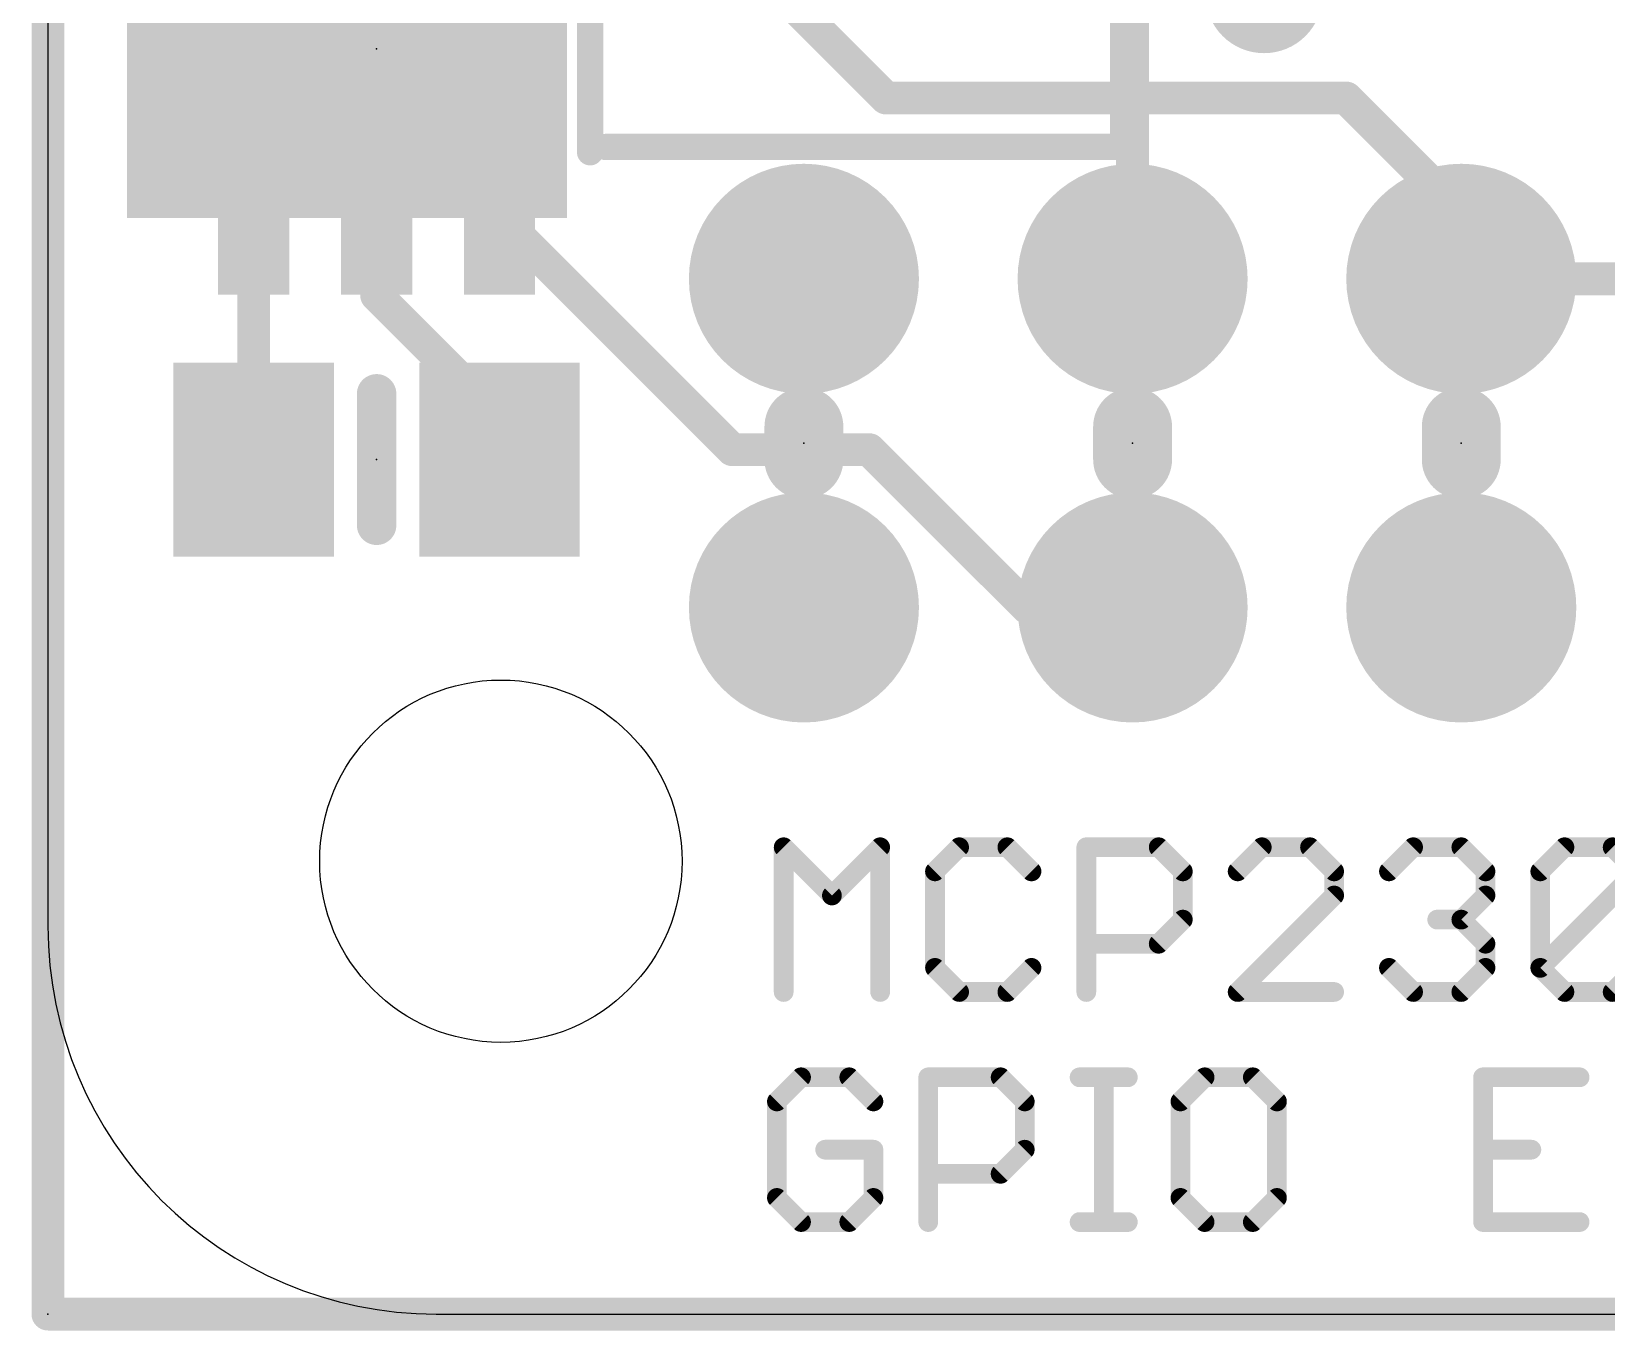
# Model space of a CAD drawing. Extents: x -0.1 to 65, y -0.1 to 31.1.
# Drawn here: x -0.13 to 12.04, y -0.13 to 9.91 of the extents above; entities that cross this region are included whole.
import ezdxf

# ---------------------------------------------------------------- set-up
doc = ezdxf.new("R2010")
doc.units = 0
for name, color, linetype in [('1', 12, 'CONTINUOUS'), ('16', 5, 'CONTINUOUS'), ('17', 110, 'CONTINUOUS'), ('18', 110, 'CONTINUOUS'), ('20', 4, 'CONTINUOUS'), ('21', 40, 'CONTINUOUS'), ('22', 6, 'CONTINUOUS'), ('23', 40, 'CONTINUOUS')]:
    doc.layers.add(name, color=color, linetype=linetype)

# ---------------------------------------------------------------- blocks, each defined once
blk = doc.blocks.new('RECT')
blk.add_solid([(-0.5, -0.5), (0.5, -0.5), (-0.5, 0.5), (0.5, 0.5)])
blk = doc.blocks.new('ROUNDP')
at = {"const_width": 0.5}
blk.add_lwpolyline([(0, -0.25, 1), (0, 0.25, 1), (0, -0.25)], format="xyb", dxfattribs=at)
blk = doc.blocks.new('ROUNDV')
at = {"const_width": 0.5}
blk.add_lwpolyline([(0, -0.25, 1), (0, 0.25, 1), (0, -0.25)], format="xyb", dxfattribs=at)

msp = doc.modelspace()

# ---------------------------------------------------------------- linework, layer by layer
at = {"layer": '1', "const_width": 0.254}
for points in [[(0, 0), (0, 30.988)], [(5.273, 10.602), (6.477, 9.398)], [(1.778, 9.779), (1.59, 9.591)], [(3.175, 9.779), (1.778, 9.779)], [(3.49, 9.464), (3.175, 9.779)], [(1.59, 9.591), (1.59, 8.4789)], [(3.49, 8.4789), (3.49, 9.464)], [(6.477, 9.398), (10.033, 9.398)], [(10.033, 9.398), (10.922, 8.509)], [(1.59, 8.4789), (1.59, 6.604)], [(2.54, 8.4789), (2.54, 7.874)], [(5.2887, 6.6802), (3.49, 8.4789)], [(10.922, 8.509), (10.922, 8.001)], [(10.922, 8.001), (10.922, 5.461)], [(10.922, 8.001), (13.039, 8.001)], [(2.54, 7.874), (3.49, 6.924)], [(3.49, 6.924), (3.49, 6.604)], [(6.347, 6.6802), (5.2887, 6.6802)], [(7.5662, 5.461), (6.347, 6.6802)], [(8.382, 5.461), (7.5662, 5.461)], [(64.77, 0), (0, 0)]]:
    msp.add_lwpolyline(points, dxfattribs=at)
at = {"layer": '1', "const_width": 0.127}
for points in [[(1.778, 9.8425, 1), (1.778, 9.7155)], [(1.8229, 9.7341, 1), (1.7331, 9.8239)], [(3.2199, 9.8239, 1), (3.1301, 9.7341)], [(3.175, 9.7155, 1), (3.175, 9.8425)], [(1.6535, 9.591, 1), (1.5265, 9.591)], [(1.5451, 9.6359, 1), (1.6349, 9.5461)], [(3.5535, 9.464, 1), (3.4265, 9.464)], [(3.4451, 9.4191, 1), (3.5349, 9.5089)], [(6.477, 9.4615, 1), (6.477, 9.3345)], [(6.4321, 9.3531, 1), (6.5219, 9.4429)], [(10.0779, 9.4429, 1), (9.9881, 9.3531)], [(10.033, 9.3345, 1), (10.033, 9.4615)], [(1.6535, 8.4789, 1), (1.5265, 8.4789)], [(1.5265, 8.4789, 1), (1.6535, 8.4789)], [(2.6035, 8.4789, 1), (2.4765, 8.4789)], [(3.5349, 8.5238, 1), (3.4451, 8.434)], [(3.4265, 8.4789, 1), (3.5535, 8.4789)], [(10.9855, 8.509, 1), (10.8585, 8.509)], [(10.8771, 8.4641, 1), (10.9669, 8.5539)], [(10.9855, 8.001, 1), (10.8585, 8.001)], [(10.922, 8.0645, 1), (10.922, 7.9375)], [(10.8585, 8.001, 1), (10.9855, 8.001)], [(2.5849, 7.9189, 1), (2.4951, 7.8291)], [(2.4765, 7.874, 1), (2.6035, 7.874)], [(3.5535, 6.924, 1), (3.4265, 6.924)], [(3.4451, 6.8791, 1), (3.5349, 6.9689)], [(5.2887, 6.7437, 1), (5.2887, 6.6167)], [(5.2438, 6.6353, 1), (5.3336, 6.7251)], [(6.3919, 6.7251, 1), (6.3021, 6.6353)], [(6.347, 6.6167, 1), (6.347, 6.7437)], [(1.5265, 6.604, 1), (1.6535, 6.604)], [(3.4265, 6.604, 1), (3.5535, 6.604)], [(7.5662, 5.5245, 1), (7.5662, 5.3975)], [(7.5213, 5.4161, 1), (7.6111, 5.5059)], [(8.382, 5.3975, 1), (8.382, 5.5245)], [(10.8585, 5.461, 1), (10.9855, 5.461)], [(0, 0.0635, 1), (0, -0.0635)], [(-0.0635, 0, 1), (0.0635, 0)]]:
    msp.add_lwpolyline(points, format="xyb", dxfattribs=at)
at = {"layer": '16', "const_width": 0.254}
for points in [[(0, 0), (0, 30.988)], [(8.382, 11.176), (8.382, 8.001)], [(8.382, 8.001), (8.382, 5.461)], [(64.77, 0), (0, 0)]]:
    msp.add_lwpolyline(points, dxfattribs=at)
at = {"layer": '16', "const_width": 0.127}
for points in [[(8.4455, 8.001, 1), (8.3185, 8.001)], [(8.3185, 8.001, 1), (8.4455, 8.001)], [(8.3185, 5.461, 1), (8.4455, 5.461)], [(0, 0.0635, 1), (0, -0.0635)], [(-0.0635, 0, 1), (0.0635, 0)]]:
    msp.add_lwpolyline(points, format="xyb", dxfattribs=at)
at = {"layer": '20'}
for p, q in [((0, 27.6604), (0, 3)), ((3, 0), (62, 0))]:
    msp.add_line(p, q, dxfattribs=at)
msp.add_circle((3.5, 3.5), 1.4, dxfattribs=at)
msp.add_arc((3, 3), 3, 180, 270, dxfattribs=at)
at = {"layer": '21'}
for points, const_width in [([(0.89, 10.579), (0.89, 8.979)], 0.2032), ([(4.19, 10.579), (4.19, 8.979)], 0.2032), ([(2.54, 7.112), (2.54, 6.096)], 0.3048), ([(5.842, 6.604), (5.842, 6.858)], 0.6096), ([(8.382, 6.604), (8.382, 6.858)], 0.6096), ([(10.922, 6.604), (10.922, 6.858)], 0.6096), ([(5.6856, 2.4892), (5.6856, 3.6078)], 0.1524), ([(5.6856, 3.6078), (6.0585, 3.2349)], 0.1524), ([(6.0585, 3.2349), (6.4313, 3.6078)], 0.1524), ([(6.4313, 3.6078), (6.4313, 2.4892)], 0.1524), ([(7.0414, 3.6078), (6.855, 3.4213)], 0.1524), ([(7.4143, 3.6078), (7.0414, 3.6078)], 0.1524), ([(7.6007, 3.4213), (7.4143, 3.6078)], 0.1524), ([(8.0244, 2.4892), (8.0244, 3.6078)], 0.1524), ([(8.0244, 3.6078), (8.5837, 3.6078)], 0.1524), ([(8.5837, 3.6078), (8.7701, 3.4213)], 0.1524), ([(9.3802, 3.6078), (9.1938, 3.4213)], 0.1524), ([(9.7531, 3.6078), (9.3802, 3.6078)], 0.1524), ([(9.9395, 3.4213), (9.7531, 3.6078)], 0.1524), ([(10.3632, 3.4213), (10.5496, 3.6078)], 0.1524), ([(10.5496, 3.6078), (10.9225, 3.6078)], 0.1524), ([(10.9225, 3.6078), (11.1089, 3.4213)], 0.1524), ([(11.5326, 3.4213), (11.719, 3.6078)], 0.1524), ([(11.719, 3.6078), (12.0919, 3.6078)], 0.1524), ([(12.0919, 3.6078), (12.2783, 3.4213)], 0.1524), ([(6.855, 3.4213), (6.855, 2.6756)], 0.1524), ([(8.7701, 3.4213), (8.7701, 3.0485)], 0.1524), ([(9.9395, 3.2349), (9.9395, 3.4213)], 0.1524), ([(11.1089, 3.4213), (11.1089, 3.2349)], 0.1524), ([(11.5326, 2.6756), (11.5326, 3.4213)], 0.1524), ([(11.5326, 2.6756), (12.2783, 3.4213)], 0.1524), ([(9.1938, 2.4892), (9.9395, 3.2349)], 0.1524), ([(11.1089, 3.2349), (10.9225, 3.0485)], 0.1524), ([(8.7701, 3.0485), (8.5837, 2.862)], 0.1524), ([(10.9225, 3.0485), (10.736, 3.0485)], 0.1524), ([(10.9225, 3.0485), (11.1089, 2.862)], 0.1524), ([(8.5837, 2.862), (8.0244, 2.862)], 0.1524), ([(11.1089, 2.862), (11.1089, 2.6756)], 0.1524), ([(6.855, 2.6756), (7.0414, 2.4892)], 0.1524), ([(7.4143, 2.4892), (7.6007, 2.6756)], 0.1524), ([(10.5496, 2.4892), (10.3632, 2.6756)], 0.1524), ([(11.1089, 2.6756), (10.9225, 2.4892)], 0.1524), ([(11.719, 2.4892), (11.5326, 2.6756)], 0.1524), ([(12.2783, 2.6756), (12.0919, 2.4892)], 0.1524), ([(7.0414, 2.4892), (7.4143, 2.4892)], 0.1524), ([(9.9395, 2.4892), (9.1938, 2.4892)], 0.1524), ([(10.9225, 2.4892), (10.5496, 2.4892)], 0.1524), ([(12.0919, 2.4892), (11.719, 2.4892)], 0.1524), ([(5.8199, 1.8298), (5.6335, 1.6433)], 0.1524), ([(6.1927, 1.8298), (5.8199, 1.8298)], 0.1524), ([(6.3792, 1.6433), (6.1927, 1.8298)], 0.1524), ([(6.8029, 0.7112), (6.8029, 1.8298)], 0.1524), ([(6.8029, 1.8298), (7.3621, 1.8298)], 0.1524), ([(7.3621, 1.8298), (7.5486, 1.6433)], 0.1524), ([(7.9723, 1.8298), (8.3451, 1.8298)], 0.1524), ([(8.1587, 0.7112), (8.1587, 1.8298)], 0.1524), ([(8.9383, 1.8298), (8.7518, 1.6433)], 0.1524), ([(9.3111, 1.8298), (8.9383, 1.8298)], 0.1524), ([(9.4976, 1.6433), (9.3111, 1.8298)], 0.1524), ([(11.8363, 1.8298), (11.0906, 1.8298)], 0.1524), ([(11.0906, 1.8298), (11.0906, 0.7112)], 0.1524), ([(5.6335, 1.6433), (5.6335, 0.8976)], 0.1524), ([(7.5486, 1.6433), (7.5486, 1.2705)], 0.1524), ([(8.7518, 1.6433), (8.7518, 0.8976)], 0.1524), ([(9.4976, 0.8976), (9.4976, 1.6433)], 0.1524), ([(6.3792, 1.2705), (6.0063, 1.2705)], 0.1524), ([(6.3792, 0.8976), (6.3792, 1.2705)], 0.1524), ([(7.5486, 1.2705), (7.3621, 1.084)], 0.1524), ([(11.0906, 1.2705), (11.4635, 1.2705)], 0.1524), ([(7.3621, 1.084), (6.8029, 1.084)], 0.1524), ([(5.6335, 0.8976), (5.8199, 0.7112)], 0.1524), ([(6.1927, 0.7112), (6.3792, 0.8976)], 0.1524), ([(8.7518, 0.8976), (8.9383, 0.7112)], 0.1524), ([(9.3111, 0.7112), (9.4976, 0.8976)], 0.1524), ([(5.8199, 0.7112), (6.1927, 0.7112)], 0.1524), ([(7.9723, 0.7112), (8.3451, 0.7112)], 0.1524), ([(8.9383, 0.7112), (9.3111, 0.7112)], 0.1524), ([(11.0906, 0.7112), (11.8363, 0.7112)], 0.1524)]:
    msp.add_lwpolyline(points, dxfattribs=dict(at, const_width=const_width))
for points, const_width in [([(0.8392, 8.979, 1), (0.9408, 8.979)], 0.1016), ([(4.1392, 8.979, 1), (4.2408, 8.979)], 0.1016), ([(2.6162, 7.112, 1), (2.4638, 7.112)], 0.1524), ([(5.9944, 6.858, 1), (5.6896, 6.858)], 0.3048), ([(8.5344, 6.858, 1), (8.2296, 6.858)], 0.3048), ([(11.0744, 6.858, 1), (10.7696, 6.858)], 0.3048), ([(5.6896, 6.604, 1), (5.9944, 6.604)], 0.3048), ([(8.2296, 6.604, 1), (8.5344, 6.604)], 0.3048), ([(10.7696, 6.604, 1), (11.0744, 6.604)], 0.3048), ([(2.4638, 6.096, 1), (2.6162, 6.096)], 0.1524), ([(5.7237, 3.6078, 1), (5.6475, 3.6078)], 0.0762), ([(5.7125, 3.6347, 1), (5.6587, 3.5808)], 0.0762), ([(6.4694, 3.6078, 1), (6.3932, 3.6078)], 0.0762), ([(6.4582, 3.5808, 1), (6.4044, 3.6347)], 0.0762), ([(7.0414, 3.6459, 1), (7.0414, 3.5697)], 0.0762), ([(7.0684, 3.5808, 1), (7.0145, 3.6347)], 0.0762), ([(7.4412, 3.6347, 1), (7.3873, 3.5808)], 0.0762), ([(7.4143, 3.5697, 1), (7.4143, 3.6459)], 0.0762), ([(8.0625, 3.6078, 1), (7.9863, 3.6078)], 0.0762), ([(8.0244, 3.6459, 1), (8.0244, 3.5697)], 0.0762), ([(8.6106, 3.6347, 1), (8.5567, 3.5808)], 0.0762), ([(8.5837, 3.5697, 1), (8.5837, 3.6459)], 0.0762), ([(9.3802, 3.6459, 1), (9.3802, 3.5697)], 0.0762), ([(9.4072, 3.5808, 1), (9.3533, 3.6347)], 0.0762), ([(9.78, 3.6347, 1), (9.7261, 3.5808)], 0.0762), ([(9.7531, 3.5697, 1), (9.7531, 3.6459)], 0.0762), ([(10.5496, 3.6459, 1), (10.5496, 3.5697)], 0.0762), ([(10.5766, 3.5808, 1), (10.5227, 3.6347)], 0.0762), ([(10.9494, 3.6347, 1), (10.8955, 3.5808)], 0.0762), ([(10.9225, 3.5697, 1), (10.9225, 3.6459)], 0.0762), ([(11.719, 3.6459, 1), (11.719, 3.5697)], 0.0762), ([(11.746, 3.5808, 1), (11.6921, 3.6347)], 0.0762), ([(12.1188, 3.6347, 1), (12.0649, 3.5808)], 0.0762), ([(6.8931, 3.4213, 1), (6.8169, 3.4213)], 0.0762), ([(6.8281, 3.4483, 1), (6.8819, 3.3944)], 0.0762), ([(7.5738, 3.3944, 1), (7.6276, 3.4483)], 0.0762), ([(8.8082, 3.4213, 1), (8.732, 3.4213)], 0.0762), ([(8.7432, 3.3944, 1), (8.797, 3.4483)], 0.0762), ([(9.1669, 3.4483, 1), (9.2207, 3.3944)], 0.0762), ([(9.9776, 3.4213, 1), (9.9014, 3.4213)], 0.0762), ([(9.9126, 3.3944, 1), (9.9664, 3.4483)], 0.0762), ([(10.3362, 3.4483, 1), (10.3901, 3.3944)], 0.0762), ([(11.147, 3.4213, 1), (11.0708, 3.4213)], 0.0762), ([(11.082, 3.3944, 1), (11.1358, 3.4483)], 0.0762), ([(11.5056, 3.4483, 1), (11.5595, 3.3944)], 0.0762), ([(11.5707, 3.4213, 1), (11.4945, 3.4213)], 0.0762), ([(6.0315, 3.2618, 1), (6.0854, 3.208)], 0.0762), ([(6.0315, 3.208, 1), (6.0854, 3.2618)], 0.0762), ([(9.9664, 3.208, 1), (9.9126, 3.2618)], 0.0762), ([(11.1358, 3.208, 1), (11.082, 3.2618)], 0.0762), ([(9.9014, 3.2349, 1), (9.9776, 3.2349)], 0.0762), ([(11.0708, 3.2349, 1), (11.147, 3.2349)], 0.0762), ([(8.732, 3.0485, 1), (8.8082, 3.0485)], 0.0762), ([(8.797, 3.0215, 1), (8.7432, 3.0754)], 0.0762), ([(10.736, 3.0866, 1), (10.736, 3.0104)], 0.0762), ([(10.9494, 3.0754, 1), (10.8955, 3.0215)], 0.0762), ([(10.8955, 3.0754, 1), (10.9494, 3.0215)], 0.0762), ([(10.9225, 3.0104, 1), (10.9225, 3.0866)], 0.0762), ([(8.0244, 2.9002, 1), (8.0244, 2.8239)], 0.0762), ([(8.5567, 2.889, 1), (8.6106, 2.8351)], 0.0762), ([(8.5837, 2.8239, 1), (8.5837, 2.9002)], 0.0762), ([(11.147, 2.862, 1), (11.0708, 2.862)], 0.0762), ([(11.082, 2.8351, 1), (11.1358, 2.889)], 0.0762), ([(6.8819, 2.7026, 1), (6.8281, 2.6487)], 0.0762), ([(6.8169, 2.6756, 1), (6.8931, 2.6756)], 0.0762), ([(7.6276, 2.6487, 1), (7.5738, 2.7026)], 0.0762), ([(10.3901, 2.7026, 1), (10.3362, 2.6487)], 0.0762), ([(11.0708, 2.6756, 1), (11.147, 2.6756)], 0.0762), ([(11.1358, 2.6487, 1), (11.082, 2.7026)], 0.0762), ([(11.5595, 2.7026, 1), (11.5056, 2.6487)], 0.0762), ([(11.5056, 2.7026, 1), (11.5595, 2.6487)], 0.0762), ([(11.4945, 2.6756, 1), (11.5707, 2.6756)], 0.0762), ([(7.0414, 2.5273, 1), (7.0414, 2.4511)], 0.0762), ([(7.4143, 2.4511, 1), (7.4143, 2.5273)], 0.0762), ([(9.1938, 2.5273, 1), (9.1938, 2.4511)], 0.0762), ([(9.9395, 2.4511, 1), (9.9395, 2.5273)], 0.0762), ([(10.5496, 2.5273, 1), (10.5496, 2.4511)], 0.0762), ([(10.9225, 2.4511, 1), (10.9225, 2.5273)], 0.0762), ([(11.719, 2.5273, 1), (11.719, 2.4511)], 0.0762), ([(5.6475, 2.4892, 1), (5.7237, 2.4892)], 0.0762), ([(6.3932, 2.4892, 1), (6.4694, 2.4892)], 0.0762), ([(7.0145, 2.4623, 1), (7.0684, 2.5161)], 0.0762), ([(7.3873, 2.5161, 1), (7.4412, 2.4623)], 0.0762), ([(7.9863, 2.4892, 1), (8.0625, 2.4892)], 0.0762), ([(9.1669, 2.5161, 1), (9.2207, 2.4623)], 0.0762), ([(10.5227, 2.4623, 1), (10.5766, 2.5161)], 0.0762), ([(10.8955, 2.5161, 1), (10.9494, 2.4623)], 0.0762), ([(11.6921, 2.4623, 1), (11.746, 2.5161)], 0.0762), ([(12.0649, 2.5161, 1), (12.1188, 2.4623)], 0.0762), ([(5.8199, 1.8679, 1), (5.8199, 1.7917)], 0.0762), ([(5.8468, 1.8028, 1), (5.7929, 1.8567)], 0.0762), ([(6.2197, 1.8567, 1), (6.1658, 1.8028)], 0.0762), ([(6.1927, 1.7917, 1), (6.1927, 1.8679)], 0.0762), ([(6.841, 1.8298, 1), (6.7648, 1.8298)], 0.0762), ([(6.8029, 1.8679, 1), (6.8029, 1.7917)], 0.0762), ([(7.3891, 1.8567, 1), (7.3352, 1.8028)], 0.0762), ([(7.3621, 1.7917, 1), (7.3621, 1.8679)], 0.0762), ([(7.9723, 1.8679, 1), (7.9723, 1.7917)], 0.0762), ([(8.1968, 1.8298, 1), (8.1206, 1.8298)], 0.0762), ([(8.3451, 1.7917, 1), (8.3451, 1.8679)], 0.0762), ([(8.9383, 1.8679, 1), (8.9383, 1.7917)], 0.0762), ([(8.9652, 1.8028, 1), (8.9113, 1.8567)], 0.0762), ([(9.3381, 1.8567, 1), (9.2842, 1.8028)], 0.0762), ([(9.3111, 1.7917, 1), (9.3111, 1.8679)], 0.0762), ([(11.0906, 1.8679, 1), (11.0906, 1.7917)], 0.0762), ([(11.1287, 1.8298, 1), (11.0525, 1.8298)], 0.0762), ([(11.8363, 1.7917, 1), (11.8363, 1.8679)], 0.0762), ([(5.6065, 1.6703, 1), (5.6604, 1.6164)], 0.0762), ([(5.6716, 1.6433, 1), (5.5954, 1.6433)], 0.0762), ([(6.3522, 1.6164, 1), (6.4061, 1.6703)], 0.0762), ([(7.5867, 1.6433, 1), (7.5105, 1.6433)], 0.0762), ([(7.5216, 1.6164, 1), (7.5755, 1.6703)], 0.0762), ([(8.7899, 1.6433, 1), (8.7137, 1.6433)], 0.0762), ([(8.7249, 1.6703, 1), (8.7788, 1.6164)], 0.0762), ([(9.5357, 1.6433, 1), (9.4595, 1.6433)], 0.0762), ([(9.4706, 1.6164, 1), (9.5245, 1.6703)], 0.0762), ([(6.0063, 1.3086, 1), (6.0063, 1.2324)], 0.0762), ([(6.4173, 1.2705, 1), (6.3411, 1.2705)], 0.0762), ([(6.3792, 1.2324, 1), (6.3792, 1.3086)], 0.0762), ([(7.5755, 1.2435, 1), (7.5216, 1.2974)], 0.0762), ([(11.0906, 1.3086, 1), (11.0906, 1.2324)], 0.0762), ([(11.4635, 1.2324, 1), (11.4635, 1.3086)], 0.0762), ([(7.5105, 1.2705, 1), (7.5867, 1.2705)], 0.0762), ([(6.8029, 1.1221, 1), (6.8029, 1.0459)], 0.0762), ([(7.3352, 1.111, 1), (7.3891, 1.0571)], 0.0762), ([(7.3621, 1.0459, 1), (7.3621, 1.1221)], 0.0762), ([(5.6604, 0.9246, 1), (5.6065, 0.8707)], 0.0762), ([(6.4061, 0.8707, 1), (6.3522, 0.9246)], 0.0762), ([(8.7788, 0.9246, 1), (8.7249, 0.8707)], 0.0762), ([(9.5245, 0.8707, 1), (9.4706, 0.9246)], 0.0762), ([(5.5954, 0.8976, 1), (5.6716, 0.8976)], 0.0762), ([(6.3411, 0.8976, 1), (6.4173, 0.8976)], 0.0762), ([(8.7137, 0.8976, 1), (8.7899, 0.8976)], 0.0762), ([(9.4595, 0.8976, 1), (9.5357, 0.8976)], 0.0762), ([(5.8199, 0.7493, 1), (5.8199, 0.6731)], 0.0762), ([(5.7929, 0.6843, 1), (5.8468, 0.7381)], 0.0762), ([(6.1658, 0.7381, 1), (6.2197, 0.6843)], 0.0762), ([(6.1927, 0.6731, 1), (6.1927, 0.7493)], 0.0762), ([(6.7648, 0.7112, 1), (6.841, 0.7112)], 0.0762), ([(7.9723, 0.7493, 1), (7.9723, 0.6731)], 0.0762), ([(8.1206, 0.7112, 1), (8.1968, 0.7112)], 0.0762), ([(8.3451, 0.6731, 1), (8.3451, 0.7493)], 0.0762), ([(8.9383, 0.7493, 1), (8.9383, 0.6731)], 0.0762), ([(8.9113, 0.6843, 1), (8.9652, 0.7381)], 0.0762), ([(9.2842, 0.7381, 1), (9.3381, 0.6843)], 0.0762), ([(9.3111, 0.6731, 1), (9.3111, 0.7493)], 0.0762), ([(11.0906, 0.7493, 1), (11.0906, 0.6731)], 0.0762), ([(11.0525, 0.7112, 1), (11.1287, 0.7112)], 0.0762), ([(11.8363, 0.6731, 1), (11.8363, 0.7493)], 0.0762)]:
    msp.add_lwpolyline(points, format="xyb", dxfattribs=dict(at, const_width=const_width))
at = {"layer": '22', "const_width": 0.2032}
for points in [[(8.31, 10.02), (8.31, 9.02)], [(8.31, 9.02), (4.31, 9.02)]]:
    msp.add_lwpolyline(points, dxfattribs=at)
at = {"layer": '22', "const_width": 0.1016}
for points in [[(4.31, 9.0708, 1), (4.31, 8.9692)], [(8.2592, 9.02, 1), (8.3608, 9.02)], [(8.31, 8.9692, 1), (8.31, 9.0708)]]:
    msp.add_lwpolyline(points, format="xyb", dxfattribs=at)
at = {"layer": '23'}
for p in [(2.54, 9.779), (5.842, 6.731), (8.382, 6.731), (10.922, 6.731), (2.54, 6.604), (0, 0)]:
    msp.add_point(p, dxfattribs=at)

# ---------------------------------------------------------------- block references
at = {"layer": '1'}
for p, xscale, yscale in [((1.59, 8.4789), 0.55, 1.2), ((2.54, 8.4789), 0.55, 1.2), ((3.49, 8.4789), 0.55, 1.2), ((1.59, 6.604), 1.24, 1.5), ((3.49, 6.604), 1.24, 1.5)]:
    msp.add_blockref('RECT', p, dxfattribs=dict(at, xscale=xscale, yscale=yscale))
at = {"layer": '16', "xscale": 3.4, "yscale": 1.7, "rotation": 180}
msp.add_blockref('RECT', (2.31, 9.32), dxfattribs=at)
at = {"layer": '17', "xscale": 1.778, "yscale": 1.778, "rotation": 180}
for p in [(5.842, 8.001), (5.842, 8.001), (8.382, 8.001), (8.382, 8.001), (10.922, 8.001), (10.922, 8.001), (5.842, 5.461), (5.842, 5.461), (8.382, 5.461), (8.382, 5.461), (10.922, 5.461), (10.922, 5.461)]:
    msp.add_blockref('ROUNDP', p, dxfattribs=at)
at = {"layer": '18', "xscale": 0.9064, "yscale": 0.9064}
msp.add_blockref('ROUNDV', (9.398, 10.1978), dxfattribs=at)
msp.add_blockref('ROUNDV', (9.398, 10.1978), dxfattribs=at)

doc.saveas('drawing.dxf')
